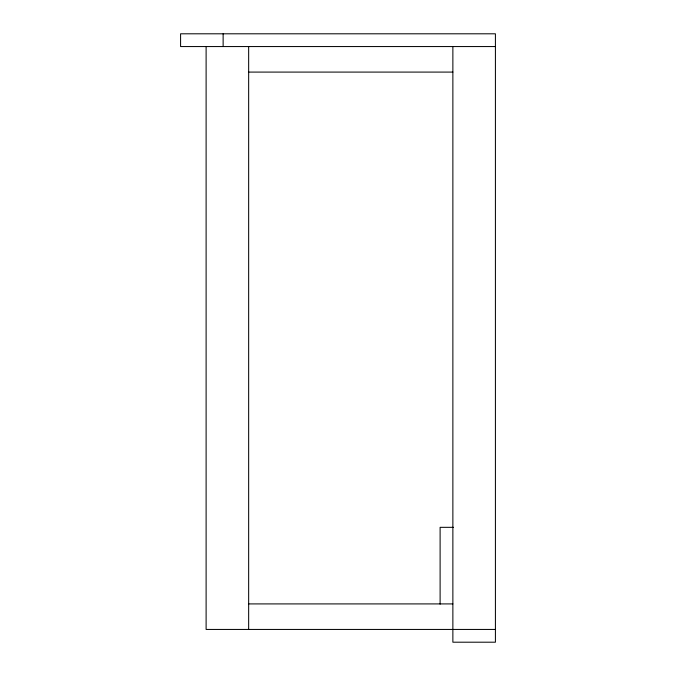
<?xml version="1.0" encoding="UTF-8"?>
<svg xmlns="http://www.w3.org/2000/svg" width="676" height="676" viewBox="0 0 676 676"><rect width="100%" height="100%" fill="white"/><g stroke="black" fill="none" stroke-linecap="round" stroke-linejoin="round"><path stroke-width="1.01" d="M495.415 46.559L180.585 46.559L180.585 33.8L495.415 33.8L495.415 642.2L452.869 642.2L452.869 46.559M248.658 72.087L452.869 72.087M453.461 527.331L440.11 527.331L440.11 604.175M248.658 603.913L452.869 603.913M495.415 629.44L206.112 629.44L206.112 46.559M248.658 46.559L248.658 629.44M223.131 33.8L223.131 46.559"/></g></svg>
